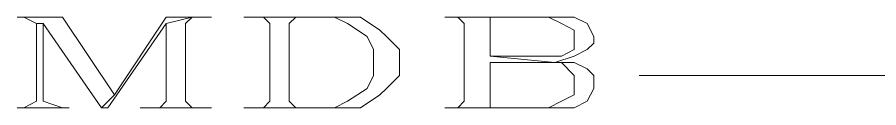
# Model space of a CAD drawing. Header units: inches. Extents: x 0.2 to 10.8, y 0.5 to 8.
# Drawn here: x 4.785 to 5.0067, y 5.13 to 5.1533 of the extents above; entities that cross this region are included whole.
import ezdxf

# ---------------------------------------------------------------- set-up
doc = ezdxf.new("R2010")
doc.units = ezdxf.units.IN
doc.header["$MEASUREMENT"] = 0
doc.layers.add('PDF_Geometry', color=7, linetype='Continuous')

msp = doc.modelspace()

# ---------------------------------------------------------------- linework, layer by layer
at = {"layer": 'PDF_Geometry', "lineweight": 13}
for points in [[(4.79667, 5.15333), (4.785, 5.15333), (4.785, 5.15333), (4.78667, 5.15333), (4.79, 5.15167), (4.79167, 5.15167), (4.80667, 5.13), (4.81, 5.13333), (4.79667, 5.15333)], [(4.79, 5.15167), (4.79, 5.13167), (4.78667, 5.13), (4.785, 5.13), (4.785, 5.13), (4.79833, 5.13), (4.79833, 5.13), (4.79667, 5.13), (4.79167, 5.13167), (4.79167, 5.15167), (4.79, 5.15167)], [(4.835, 5.15333), (4.82333, 5.15333), (4.81, 5.13333), (4.80667, 5.13), (4.80833, 5.13), (4.82333, 5.15167), (4.83, 5.15333), (4.83167, 5.15333), (4.835, 5.15333)], [(4.83, 5.15333), (4.82333, 5.15167), (4.82333, 5.13167), (4.82167, 5.13), (4.81833, 5.13), (4.81667, 5.13), (4.81667, 5.13), (4.835, 5.13), (4.835, 5.13), (4.83167, 5.13), (4.83, 5.13), (4.82833, 5.13167), (4.82833, 5.15167), (4.83, 5.15333)], [(4.86667, 5.15333), (4.84333, 5.15333), (4.84333, 5.15333), (4.84667, 5.15333), (4.86667, 5.15333), (4.87, 5.15167), (4.875, 5.14833), (4.87667, 5.145), (4.87667, 5.13833), (4.875, 5.135), (4.87, 5.13167), (4.86667, 5.13), (4.86, 5.13), (4.84667, 5.13), (4.84333, 5.13), (4.84333, 5.13), (4.86667, 5.13), (4.87333, 5.13), (4.87833, 5.13333), (4.88, 5.135), (4.88333, 5.13833), (4.88333, 5.145), (4.88, 5.14833), (4.87833, 5.15), (4.87333, 5.15333), (4.86667, 5.15333)], [(4.84667, 5.15333), (4.84833, 5.15333), (4.85, 5.15167), (4.85, 5.13167), (4.84833, 5.13), (4.84667, 5.13), (4.86, 5.13), (4.85667, 5.13), (4.855, 5.13167), (4.855, 5.15167), (4.85667, 5.15333), (4.86, 5.15333), (4.86667, 5.15333), (4.84667, 5.15333)], [(4.895, 5.15333), (4.895, 5.15333), (4.89667, 5.15333), (4.92167, 5.15333), (4.925, 5.15167), (4.92833, 5.15), (4.92833, 5.145), (4.925, 5.14333), (4.92167, 5.14333), (4.90667, 5.14333), (4.92333, 5.14167), (4.92833, 5.14333), (4.93167, 5.145), (4.93333, 5.14667), (4.93333, 5.14833), (4.93167, 5.15167), (4.92833, 5.15333), (4.92167, 5.15333), (4.895, 5.15333)], [(4.89667, 5.15333), (4.89833, 5.15333), (4.9, 5.15167), (4.9, 5.13167), (4.89833, 5.13), (4.89667, 5.13), (4.91, 5.13), (4.90667, 5.13), (4.90667, 5.13167), (4.90667, 5.14167), (4.92167, 5.14167), (4.92333, 5.14167), (4.90667, 5.14333), (4.90667, 5.15167), (4.90667, 5.15333), (4.91, 5.15333), (4.92167, 5.15333), (4.89667, 5.15333)], [(4.92333, 5.14167), (4.92167, 5.14167), (4.925, 5.14167), (4.92833, 5.13833), (4.92833, 5.13333), (4.925, 5.13167), (4.92167, 5.13), (4.91, 5.13), (4.89667, 5.13), (4.895, 5.13), (4.895, 5.13), (4.92167, 5.13), (4.92833, 5.13), (4.93167, 5.13167), (4.93333, 5.135), (4.93333, 5.13833), (4.93167, 5.14), (4.92833, 5.14167), (4.92333, 5.14167)], [(5.01333, 5.13833), (4.945, 5.13833)]]:
    msp.add_lwpolyline(points, dxfattribs=at)

doc.saveas('drawing.dxf')
